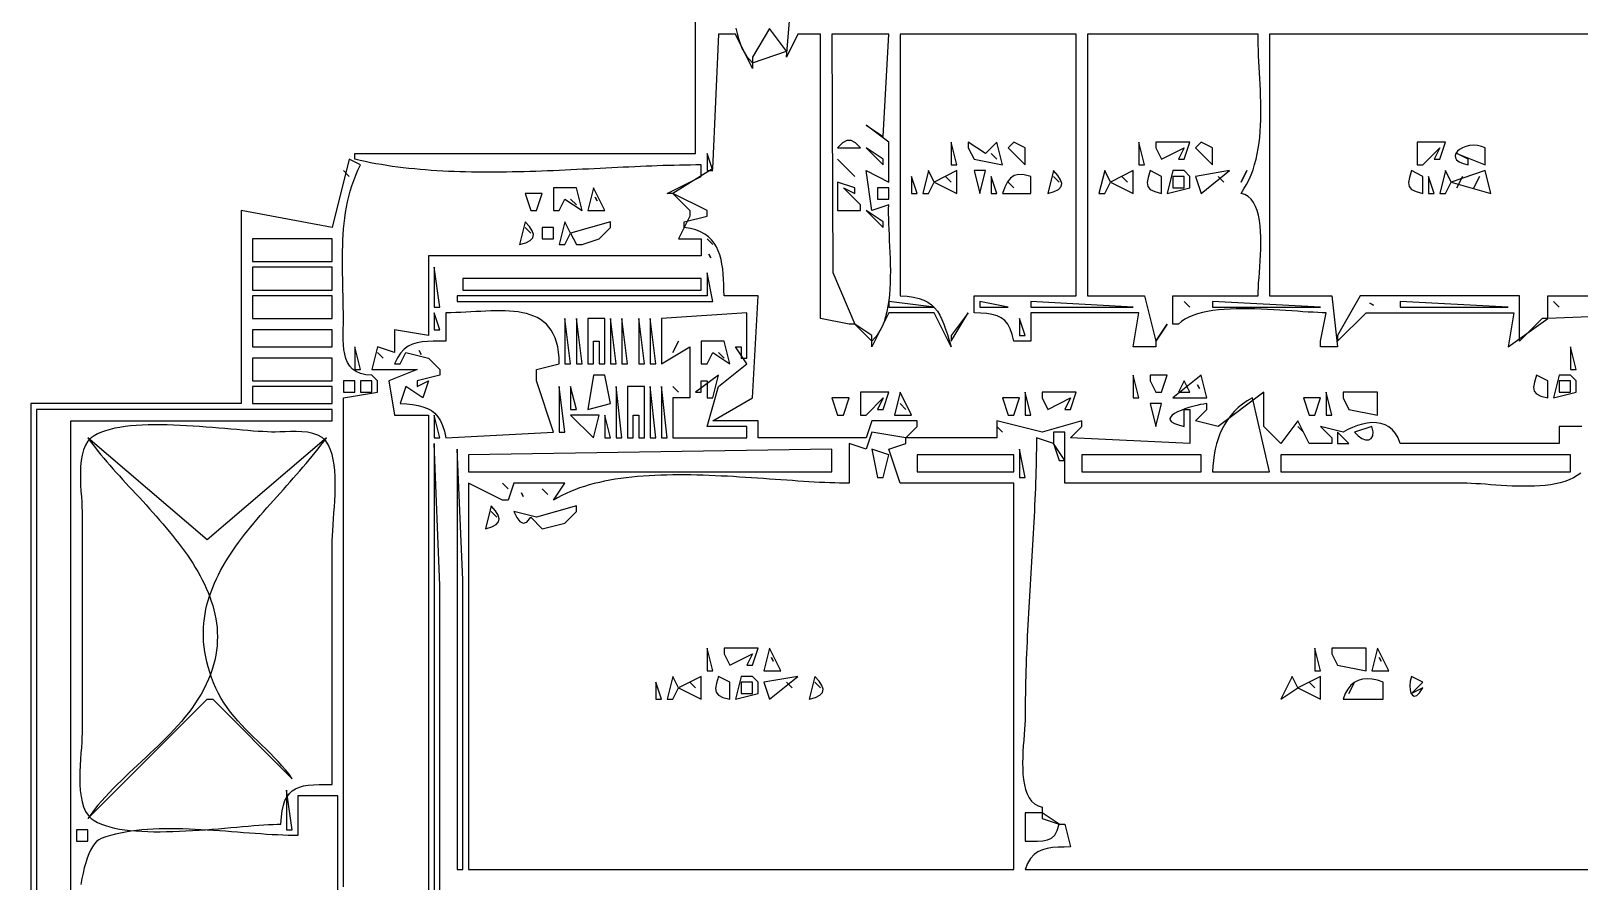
# Model space of a CAD drawing. Extents: x 0 to 1224, y 0 to 792.
# Drawn here: x 159 to 431.5, y 370 to 519.6 of the extents above; entities that cross this region are included whole.
import ezdxf

# ---------------------------------------------------------------- set-up
doc = ezdxf.new("R2010")
doc.units = 0
doc.layers.add('C7', color=7, linetype='CONTINUOUS')

msp = doc.modelspace()

# ---------------------------------------------------------------- linework, layer by layer
at = {"layer": 'C7'}
for points in [[(441, 519), (377, 519), (377, 473), (388, 473), (389, 464), (386, 464), (386, 465), (387, 470), (386.2943, 470.0092), (385.5259, 470.0351), (384.7001, 470.075), (383.8223, 470.1264), (382.8977, 470.1867), (381.9317, 470.2531), (380.9297, 470.3232), (379.8969, 470.3943), (378.8388, 470.4638), (377.7605, 470.529), (376.6676, 470.5874), (375.5652, 470.6363), (374.4588, 470.6732), (373.3536, 470.6954), (372.255, 470.7002), (371.1684, 470.6852), (370.099, 470.6476), (369.0522, 470.5849), (368.0333, 470.4944), (367.0477, 470.3736), (366.1007, 470.2198), (365.1976, 470.0304), (364.3437, 469.8027), (363.5445, 469.5343), (362.8051, 469.2224), (362.131, 468.8645), (361.5275, 468.4578), (361, 468), (360, 468), (360, 473), (375, 473), (375.0133, 473.6728), (375.0496, 474.43), (375.1032, 475.2612), (375.1687, 476.1556), (375.2404, 477.1026), (375.3127, 478.0918), (375.38, 479.1125), (375.4368, 480.154), (375.4775, 481.2059), (375.4965, 482.2575), (375.4882, 483.2983), (375.447, 484.3176), (375.3674, 485.3048), (375.2438, 486.2494), (375.0705, 487.1407), (374.8421, 487.9682), (374.5529, 488.7214), (374.1973, 489.3895), (373.7698, 489.962), (373.2648, 490.4283), (372.6767, 490.7778), (372, 491), (372.5203, 491.7763), (372.989, 492.5832), (373.4086, 493.4189), (373.7814, 494.2813), (374.1098, 495.1687), (374.3964, 496.079), (374.6434, 497.0105), (374.8534, 497.9611), (375.0288, 498.9291), (375.172, 499.9125), (375.2854, 500.9094), (375.3714, 501.9179), (375.4325, 502.9361), (375.4711, 503.9621), (375.4896, 504.9941), (375.4905, 506.03), (375.4762, 507.0681), (375.449, 508.1065), (375.4115, 509.1431), (375.3661, 510.1762), (375.3151, 511.2038), (375.2611, 512.224), (375.2064, 513.235), (375.1534, 514.2348), (375.1046, 515.2216), (375.0625, 516.1933), (375.0294, 517.1483), (375.0077, 518.0844), (375, 519), (345, 519), (345, 473), (355, 473), (357, 465), (357, 464), (353, 464), (354, 470), (335, 470), (335, 465), (332, 465), (331.7398, 466.1962), (331.3933, 467.1818), (330.9561, 467.9776), (330.4241, 468.6048), (329.7929, 469.0843), (329.0582, 469.437), (328.2159, 469.6839), (327.2616, 469.846), (326.191, 469.9444), (325, 470), (325, 473), (343, 473), (343, 519), (312, 519), (312, 473), (313.256, 472.9185), (314.3601, 472.7618), (315.3258, 472.5302), (316.1665, 472.2239), (316.8955, 471.8431), (317.5264, 471.3882), (318.0725, 470.8594), (318.5472, 470.2569), (318.964, 469.5811), (319.3363, 468.8321), (319.6775, 468.0103), (320.0011, 467.116), (320.3204, 466.1493), (320.6489, 465.1105), (321, 464), (318, 470), (310, 470), (307, 464), (307, 465), (307.5669, 465.5612), (308.0686, 466.193), (308.5089, 466.8901), (308.8913, 467.6474), (309.2195, 468.4596), (309.497, 469.3216), (309.7275, 470.2281), (309.9147, 471.1739), (310.0621, 472.1539), (310.1734, 473.1629), (310.2521, 474.1955), (310.3021, 475.2468), (310.3267, 476.3114), (310.3298, 477.3841), (310.3148, 478.4598), (310.2855, 479.5332), (310.2455, 480.5992), (310.1983, 481.6526), (310.1477, 482.688), (310.0971, 483.7005), (310.0504, 484.6847), (310.011, 485.6354), (309.9827, 486.5475), (309.969, 487.4158), (309.9735, 488.235), (310, 489), (307, 488), (306, 495), (310, 493), (310, 500), (306, 503), (309, 501), (310, 519), (300, 519), (300.147369, 477.104187), (304, 468), (303, 468), (298, 469), (298, 519), (294, 519), (292, 515), (294, 539)], [(283.0918, 520.0807), (283.2947, 519.1369), (283.5378, 518.235), (283.8238, 517.3803), (284.1557, 516.5782), (284.5364, 515.8339), (284.9687, 515.1525), (285.4556, 514.5395), (286, 514), (286, 513), (283, 519), (280, 519), (278.972229, 495.317902), (272, 491), (271, 491), (277, 494), (277, 496), (276.0514, 495.9972), (275.0968, 495.9892), (274.1365, 495.9762), (273.1706, 495.9586), (272.1994, 495.9366), (271.2231, 495.9105), (270.242, 495.8807), (269.2561, 495.8473), (268.2658, 495.8109), (267.2712, 495.7715), (266.2727, 495.7296), (265.2703, 495.6854), (264.2643, 495.6393), (263.2549, 495.5914), (262.2424, 495.5423), (261.227, 495.492), (260.2088, 495.441), (259.1881, 495.3896), (258.1652, 495.3379), (257.1401, 495.2864), (256.1132, 495.2354), (255.0847, 495.185), (254.0547, 495.1358), (253.0235, 495.0878), (251.9913, 495.0415), (250.9584, 494.9971), (249.9249, 494.955), (248.891, 494.9154), (247.8571, 494.8787), (246.8232, 494.8451), (245.7896, 494.8149), (244.7566, 494.7885), (243.7242, 494.7661), (242.6929, 494.7481), (241.6627, 494.7347), (240.6339, 494.7262), (239.6068, 494.723), (238.5814, 494.7253), (237.5581, 494.7335), (236.537, 494.7478), (235.5185, 494.7686), (234.5026, 494.7961), (233.4896, 494.8307), (232.4797, 494.8726), (231.4732, 494.9221), (230.4702, 494.9796), (229.4711, 495.0454), (228.4759, 495.1197), (227.4849, 495.2028), (226.4983, 495.2951), (225.5164, 495.3968), (224.5393, 495.5083), (223.5673, 495.6299), (222.6006, 495.7617), (221.6394, 495.9043), (220.6839, 496.0578), (219.7344, 496.2225), (218.791, 496.3988), (217.854, 496.5869), (216.9236, 496.7872), (216, 497), (216, 498), (276, 498), (276, 522)], [(289, 520), (286, 515), (286, 514), (292, 516), (289, 520)], [(301, 499), (305, 499), (304.1359, 499.8701), (303.3679, 500.3052), (302.632, 500.3052), (301.864, 499.8701), (301, 499)], [(306, 499), (309, 496), (309, 497), (306, 499)], [(321, 500), (321, 496), (322, 496), (321, 500)], [(324, 500), (324, 499), (325, 497), (330, 496), (329, 500), (327, 498), (324, 500)], [(332, 500), (331, 499), (334, 496), (334, 499), (332, 500)], [(354, 500), (354, 496), (355, 496), (354, 500)], [(357, 500), (357, 499), (358, 497), (362, 499), (361, 497), (362, 497), (363, 500), (357, 500)], [(365, 500), (364, 499), (367, 496), (367, 499), (365, 500)], [(403, 500), (403, 496), (404, 496), (407, 499), (406, 497), (407, 497), (408, 500), (403, 500)], [(412, 496), (412, 497), (410, 498), (415, 496), (415, 499), (414.3133, 499.2815), (413.605, 499.4332), (412.896, 499.4691), (412.2074, 499.4032), (411.5602, 499.2498), (410.9755, 499.0229), (410.4744, 498.7367), (410.0779, 498.4051), (409.807, 498.0423), (409.6829, 497.6624), (409.7265, 497.2795), (409.959, 496.9077), (410.4014, 496.5611), (411.0747, 496.2538), (412, 496)], [(215, 497), (212, 485), (196, 488), (196, 454), (159, 454), (159, 118)], [(214, 369), (214, 455), (220, 456), (220, 458), (219, 459), (217.9246, 459.0893), (217.0125, 459.3059), (216.2504, 459.6394), (215.6251, 460.0796), (215.1234, 460.616), (214.7321, 461.2383), (214.438, 461.9362), (214.2278, 462.6994), (214.0885, 463.5175), (214.0068, 464.3801), (213.9694, 465.277), (213.9633, 466.1977), (213.9751, 467.132), (213.9917, 468.0696), (214, 469), (213.9951, 469.9895), (213.9826, 470.9796), (213.9644, 471.9698), (213.9423, 472.96), (213.9181, 473.9499), (213.8936, 474.9391), (213.8706, 475.9275), (213.8511, 476.9148), (213.8369, 477.9006), (213.8297, 478.8847), (213.8314, 479.8669), (213.8438, 480.8468), (213.8689, 481.8243), (213.9083, 482.7989), (213.964, 483.7705), (214.0377, 484.7388), (214.1314, 485.7035), (214.2468, 486.6643), (214.3858, 487.6209), (214.5501, 488.5732), (214.7418, 489.5208), (214.9625, 490.4634), (215.2141, 491.4008), (215.4984, 492.3327), (215.8174, 493.2589), (216.1727, 494.179), (216.5663, 495.0928), (217, 496), (215, 497)], [(278, 498), (278, 495), (279, 495), (278, 498)], [(301, 497), (304, 494), (301, 497)], [(328, 498), (329, 497), (328, 498)], [(214, 495), (215, 494), (214, 495)], [(314, 494), (314, 491), (315, 491), (314, 494)], [(317, 495), (316, 491), (317, 491), (318, 493), (322, 491), (322, 495), (318, 493), (317, 495)], [(320, 494), (321, 493), (320, 494)], [(325, 495), (326, 491), (327, 495), (325, 495)], [(328, 494), (328, 491), (329, 491), (328, 494)], [(330, 491), (335, 491), (335, 492), (335, 494), (333.8312, 494.2929), (332.8658, 494.3337), (332.0725, 494.1293), (331.4204, 493.6868), (330.8783, 493.013), (330.4152, 492.1151), (330, 491)], [(339, 495), (338, 491), (339.116, 491.3169), (339.8842, 491.7126), (340.3185, 492.1907), (340.4332, 492.7548), (340.2422, 493.4086), (339.7598, 494.1558), (339, 495)], [(339, 494), (340, 493), (339, 494)], [(348, 495), (347, 491), (348, 491), (349, 493), (353, 491), (353, 495), (349, 493), (348, 495)], [(351, 494), (352, 493), (351, 494)], [(356, 495), (355.6535, 493.8097), (355.5052, 492.9006), (355.6105, 492.2187), (356.0245, 491.7105), (356.8026, 491.3221), (358, 491), (358, 492), (358, 494), (356, 495)], [(360, 495), (359, 491), (363, 492), (363, 494), (362, 495), (360, 495)], [(360, 494), (360, 492), (362, 492), (362, 494), (360, 494)], [(364, 494), (365, 491), (370, 495), (364, 494)], [(368, 494), (369, 493), (368, 494)], [(373, 495), (372, 493), (373, 495)], [(402, 495), (401.6535, 493.8097), (401.5052, 492.9006), (401.6105, 492.2187), (402.0245, 491.7105), (402.8026, 491.3221), (404, 491), (404, 492), (404, 494), (402, 495)], [(405, 494), (405, 491), (406, 491), (405, 494)], [(408, 495), (407, 491), (408, 491), (409, 493), (416, 491), (415, 495), (409, 493), (408, 495)], [(411, 494), (410, 492), (411, 494)], [(414, 494), (413, 492), (414, 494)], [(432, 450), (428, 450), (428, 447), (400, 447), (399.6406, 447.9703), (399.1873, 448.7751), (398.6498, 449.4239), (398.038, 449.9263), (397.3617, 450.2919), (396.6307, 450.5301), (395.8551, 450.6506), (395.0445, 450.6629), (394.2089, 450.5766), (393.358, 450.4012), (392.5019, 450.1462), (391.6502, 449.8214), (390.813, 449.4361), (390, 449), (386, 450), (388, 448), (388, 447), (384, 447), (382, 451), (379, 447), (376, 450), (376, 456), (368, 450), (364, 451), (366, 453), (366, 454), (365.4835, 453.9327), (364.8826, 453.8254), (364.2211, 453.6819), (363.5229, 453.506), (362.812, 453.3015), (362.1124, 453.0721), (361.4479, 452.8218), (360.8425, 452.5543), (360.32, 452.2733), (359.9045, 451.9828), (359.6199, 451.6865), (359.49, 451.3881), (359.5389, 451.0917), (359.7904, 450.8008), (360.2684, 450.5193), (360.997, 450.2511), (362, 450), (362, 453), (363, 453), (363, 447), (342, 448), (344, 450), (344, 451), (337, 449), (329, 451), (329, 448), (313, 448), (315, 450), (315, 451), (307, 451), (306, 448), (287, 448), (287, 451), (279, 451), (286, 455), (287, 473), (281, 473), (280.9786, 473.9776), (280.9506, 474.9403), (280.909, 475.8841), (280.8471, 476.8049), (280.7579, 477.6986), (280.6346, 478.5612), (280.4704, 479.3885), (280.2584, 480.1766), (279.9917, 480.9212), (279.6635, 481.6185), (279.2669, 482.2642), (278.7951, 482.8543), (278.2411, 483.3848), (277.5982, 483.8516), (276.8595, 484.2505), (276.0181, 484.5776), (275.0672, 484.8288), (274, 485), (274, 486), (278, 487), (278, 488), (272, 491), (275, 488), (275, 487), (273, 483), (277, 483), (277, 480), (229, 480), (229, 466), (223, 467), (223, 463), (220, 464), (219, 460), (227, 460), (222, 458), (223, 452), (229, 452), (229, 365)], [(246, 491), (247, 488), (248, 488), (249, 491), (246, 491)], [(251, 492), (251, 488), (252, 488), (253, 490), (256, 488), (255, 492), (251, 492)], [(258, 492), (257, 488), (260, 488), (258, 492)], [(301, 493), (301, 488), (305, 488), (305, 489), (302, 492), (304, 491), (304, 492), (301, 493)], [(308, 492), (308, 490), (310, 490), (310, 492), (308, 492)], [(331, 493), (332, 492), (331, 493)], [(254, 490), (255, 489), (254, 490)], [(258.333344, 490.333344), (258.666656, 489.666656), (258.333344, 490.333344)], [(306, 488), (309, 485), (309, 486), (306, 488)], [(246, 486), (245, 482), (246.116, 482.3169), (246.8841, 482.7126), (247.3185, 483.1907), (247.4331, 483.7548), (247.2422, 484.4086), (246.7598, 485.1558), (246, 486)], [(253, 486), (252, 482), (253, 482), (254, 484), (255, 482), (256, 482), (259, 483), (261, 485), (261, 486), (254, 484), (253, 486)], [(198, 483), (198, 479), (212, 479), (212, 483), (198, 483)], [(246, 485), (247, 484), (246, 485)], [(249, 485), (249, 483), (251, 483), (251, 485), (249, 485)], [(278, 483), (279, 482), (278, 483)], [(278.333344, 480.333344), (278.666656, 479.666656), (278.333344, 480.333344)], [(198, 478), (198, 474), (212, 474), (212, 478), (198, 478)], [(230, 478), (230, 471), (231, 471), (230, 478)], [(278, 477), (278, 473), (234, 473), (234, 472), (279, 472), (278, 477)], [(235, 476), (235, 474), (277, 474), (277, 476), (235, 476)], [(198, 473), (198, 469), (212, 469), (212, 473), (198, 473)], [(310, 472), (310, 471), (318, 471), (310, 472)], [(326, 472), (326, 471), (331, 471), (326, 472)], [(335, 472), (335, 471), (353, 471), (335, 472)], [(362, 472), (363, 471), (362, 472)], [(367, 472), (367, 471), (386, 471), (367, 472)], [(393, 473), (389, 466), (389, 465), (394, 470), (420, 470), (419, 464), (426, 469), (425, 469), (421, 465), (421, 473), (393, 473)], [(394.666656, 471.666656), (395.333344, 471.333344), (394.666656, 471.666656)], [(400, 472), (400, 471), (419, 471), (400, 472)], [(451, 470), (426, 469), (426, 473), (441, 473)], [(427, 472), (428, 471), (427, 472)], [(232, 470), (232, 465), (230.8765, 465), (229.8121, 464.9935), (228.8073, 464.9585), (227.8629, 464.8728), (226.9795, 464.7144), (226.1578, 464.4611), (225.3986, 464.091), (224.7025, 463.5819), (224.0702, 462.9117), (223.5025, 462.0585), (223, 461), (224, 461), (225, 463), (229, 462), (231, 460), (231, 459), (227, 458), (227, 457), (229, 458), (228, 455), (225, 457), (224, 454), (225.135, 453.9436), (226.1787, 453.8439), (227.133, 453.6898), (227.9997, 453.47), (228.7805, 453.1732), (229.4775, 452.7883), (230.0923, 452.3041), (230.627, 451.7093), (231.0832, 450.9927), (231.4629, 450.143), (231.7678, 449.1492), (232, 448), (251, 449), (248, 458), (248, 460), (252, 461), (251.9655, 462.0842), (251.8715, 463.0836), (251.7202, 464.0013), (251.5136, 464.8408), (251.2539, 465.6052), (250.9433, 466.2979), (250.5839, 466.9223), (250.1778, 467.4816), (249.7272, 467.9792), (249.2342, 468.4183), (248.7009, 468.8023), (248.1296, 469.1345), (247.5223, 469.4182), (246.8812, 469.6567), (246.2084, 469.8533), (245.5061, 470.0114), (244.7764, 470.1343), (244.0215, 470.2252), (243.2434, 470.2874), (242.4444, 470.3244), (241.6265, 470.3394), (240.792, 470.3357), (239.9429, 470.3166), (239.0814, 470.2855), (238.2096, 470.2456), (237.3298, 470.2003), (236.4439, 470.1529), (235.5542, 470.1067), (234.6628, 470.065), (233.7719, 470.031), (232.8836, 470.0083), (232, 470)], [(230, 470), (230, 467), (231, 467), (230, 470)], [(253, 469), (253, 461), (254, 461), (253, 469)], [(255, 469), (255, 461), (256, 461), (255, 469)], [(257, 469), (257, 461), (258, 461), (258, 465), (259, 465), (259, 461), (260, 461), (260, 469), (257, 469)], [(261, 469), (261, 461), (262, 461), (261, 469)], [(263, 469), (263, 461), (264, 461), (263, 469)], [(266, 469), (266, 461), (267, 461), (266, 469)], [(268, 469), (268, 461), (269, 461), (268, 469)], [(270, 469), (270, 461), (275, 464), (275, 455), (272, 455), (272, 448), (285, 448), (285, 450), (278, 450), (280, 457), (285, 461), (283, 464), (284, 464), (284, 462), (285, 462), (285, 470), (270, 469)], [(324, 470), (321, 466), (321, 465), (324, 470)], [(333, 469), (333, 466), (334, 466), (333, 469)], [(198, 467), (198, 464), (212, 464), (212, 467), (198, 467)], [(304, 468), (307, 465), (307, 466), (304, 468)], [(359, 468), (357, 465), (359, 468)], [(216, 464), (216, 460), (217, 460), (216, 464)], [(227.333328, 463.333344), (227.666672, 462.666656), (227.333328, 463.333344)], [(273, 465), (272, 463), (273, 465)], [(277, 465), (277, 461), (278, 461), (279, 463), (282, 461), (281, 465), (277, 465)], [(430, 464), (430, 460), (431, 460), (430, 464)], [(198, 462), (198, 458), (212, 458), (212, 462), (198, 462)], [(220, 463), (221, 462), (220, 463)], [(280, 463), (281, 462), (280, 463)], [(214, 458), (214, 456), (216, 456), (216, 458), (214, 458)], [(217, 458), (217, 456), (219, 456), (219, 458), (217, 458)], [(258, 459), (257, 453), (261, 454), (260, 459), (258, 459)], [(276, 456), (277, 456), (277, 458), (278, 458), (278, 455), (279, 455), (280, 459), (276, 456)], [(353, 459), (353, 455), (354, 455), (353, 459)], [(356, 459), (356, 458), (357, 456), (358, 456), (359, 459), (356, 459)], [(360, 455), (366, 455), (365, 459), (360, 455)], [(362, 458), (361, 456), (363, 456), (362, 458)], [(424, 459), (423.6535, 457.8097), (423.5052, 456.9005), (423.6105, 456.2187), (424.0245, 455.7105), (424.8026, 455.3221), (426, 455), (426, 456), (426, 458), (424, 459)], [(428, 459), (427, 455), (431, 456), (431, 458), (430, 459), (428, 459)], [(428, 458), (428, 456), (430, 456), (430, 458), (428, 458)], [(198, 457), (198, 454), (212, 454), (212, 457), (198, 457)], [(252, 457), (252, 449), (253, 449), (252, 457)], [(254, 457), (254, 453), (255, 453), (254, 457)], [(262, 457), (262, 448), (263, 448), (262, 457)], [(264, 457), (264, 448), (265, 448), (265, 452), (266, 452), (266, 448), (267, 448), (267, 457), (266, 457), (264, 457)], [(268, 457), (268, 448), (269, 448), (268, 457)], [(270, 457), (270, 448), (271, 448), (270, 457)], [(272, 457), (273, 456), (272, 457)], [(305, 456), (305, 452), (306, 452), (309, 455), (308, 453), (309, 453), (310, 456), (305, 456)], [(312, 456), (311, 452), (314, 452), (312, 456)], [(334, 456), (334, 452), (335, 452), (334, 456)], [(337, 456), (337, 455), (338, 453), (342, 455), (341, 453), (342, 453), (343, 456), (337, 456)], [(364.333344, 457.333344), (364.666656, 456.666656), (364.333344, 457.333344)], [(387, 456), (387, 452), (388, 452), (387, 456)], [(390, 456), (390, 455), (391, 453), (396, 452), (396, 453), (396, 456), (390, 456)], [(160, 453), (160, 207), (160, 144), (161.027786, 120.603394), (181, 119), (239, 119), (239, 126), (191, 126), (166, 125), (166, 451), (212, 451), (212, 453), (160, 453)], [(300, 455), (301, 452), (302, 452), (303, 455), (300, 455)], [(312, 454), (313, 453), (312, 454)], [(330, 455), (331, 452), (332, 452), (333, 455), (330, 455)], [(356, 454), (357, 450), (358, 454), (356, 454)], [(367, 442), (377, 442), (374, 455), (373.097, 454.4827), (372.2665, 453.9139), (371.5063, 453.2963), (370.8141, 452.6324), (370.1876, 451.9248), (369.6247, 451.1761), (369.1232, 450.3889), (368.6807, 449.5659), (368.2951, 448.7095), (367.9641, 447.8224), (367.6855, 446.9071), (367.457, 445.9664), (367.2764, 445.0027), (367.1416, 444.0187), (367.0502, 443.0169), (367, 442)], [(383, 455), (384, 452), (385, 452), (386, 455), (383, 455)], [(211.3966, 446.682), (210.8921, 447.448), (210.2434, 448.0375), (209.475, 448.4722), (208.6119, 448.774), (207.6789, 448.9647), (206.7007, 449.0662), (205.7021, 449.1003), (204.7079, 449.0889), (203.743, 449.0538), (202.8321, 449.0169), (202, 449), (201.3368, 449.0089), (200.6132, 449.034), (199.8331, 449.0735), (199.0007, 449.1257), (198.1199, 449.1889), (197.1947, 449.2613), (196.2291, 449.3411), (195.2273, 449.4267), (194.1931, 449.5162), (193.1307, 449.6081), (192.044, 449.7004), (190.9371, 449.7916), (189.814, 449.8797), (188.6786, 449.9632), (187.5351, 450.0403), (186.3875, 450.1092), (185.2397, 450.1682), (184.0958, 450.2155), (182.9598, 450.2495), (181.8357, 450.2684), (180.7276, 450.2704), (179.6395, 450.2538), (178.5753, 450.2169), (177.5392, 450.1579), (176.5351, 450.0751), (175.567, 449.9668), (174.6391, 449.8312), (173.7552, 449.6666), (172.9195, 449.4712), (172.1359, 449.2433), (171.4084, 448.9812), (170.7411, 448.6831), (170.1381, 448.3474), (169.6033, 447.9722), (169.034, 447.3979), (168.5843, 446.6908), (168.2415, 445.8707), (167.9935, 444.9571), (167.8277, 443.9697), (167.732, 442.9281), (167.6938, 441.8519), (167.7008, 440.7608), (167.7407, 439.6744), (167.801, 438.6123), (167.8695, 437.5942), (167.9337, 436.6397), (167.9813, 435.7684), (168, 435), (168, 396), (167.9828, 395.2611), (167.9375, 394.4177), (167.8734, 393.4867), (167.8001, 392.4848), (167.7267, 391.4287), (167.6627, 390.3352), (167.6175, 389.221), (167.6005, 388.1029), (167.621, 386.9977), (167.6884, 385.922), (167.8121, 384.8927), (168.0015, 383.9265), (168.2659, 383.0401), (168.6148, 382.2503), (169.0574, 381.5739), (169.6033, 381.0277), (170.1362, 380.6527), (170.7359, 380.3162), (171.3983, 380.0164), (172.1198, 379.7519), (172.8966, 379.5208), (173.7248, 379.3215), (174.6006, 379.1524), (175.5202, 379.012), (176.4798, 378.8984), (177.4756, 378.8101), (178.5038, 378.7454), (179.5606, 378.7026), (180.6421, 378.6802), (181.7447, 378.6765), (182.8644, 378.6899), (183.9974, 378.7186), (185.14, 378.7611), (186.2884, 378.8156), (187.4386, 378.8806), (188.5871, 378.9545), (189.7298, 379.0355), (190.863, 379.122), (191.983, 379.2124), (193.0859, 379.305), (194.1678, 379.3982), (195.225, 379.4903), (196.2538, 379.5797), (197.2501, 379.6648), (198.2104, 379.7438), (199.1307, 379.8152), (200.0073, 379.8773), (200.8363, 379.9285), (201.614, 379.9671), (202.3364, 379.9915), (203, 380)], [(230, 452), (230, 448), (231, 448), (230, 452)], [(254, 452), (258, 448), (259, 452), (254, 452)], [(260, 452), (260, 448), (261, 448), (260, 452)], [(329, 450), (330, 449), (329, 450)], [(382, 450), (383, 449), (382, 450)], [(395, 450), (392, 449), (392.6041, 448.3286), (393.2548, 447.8746), (393.8961, 447.6431), (394.472, 447.6391), (394.9263, 447.8677), (395.2031, 448.334), (395.2463, 449.0431), (395, 450)], [(169, 448), (169.4289, 447.4035), (169.8764, 446.8045), (170.3415, 446.2028), (170.823, 445.5985), (171.3197, 444.9915), (171.8307, 444.3816), (172.3549, 443.7689), (172.8911, 443.1532), (173.4382, 442.5346), (173.9952, 441.9128), (174.5609, 441.288), (175.1344, 440.6599), (175.7143, 440.0286), (176.2998, 439.394), (176.8897, 438.756), (177.4828, 438.1145), (178.0782, 437.4695), (178.6746, 436.821), (179.2711, 436.1687), (179.8665, 435.5128), (180.4597, 434.8531), (181.0496, 434.1896), (181.6352, 433.5222), (182.2153, 432.8508), (182.7889, 432.1753), (183.3549, 431.4958), (183.9121, 430.8121), (184.4595, 430.1242), (184.9959, 429.432), (185.5204, 428.7354), (186.0317, 428.0344), (186.5289, 427.3289), (187.0107, 426.6189), (187.4762, 425.9043), (187.9241, 425.185), (188.3535, 424.4609), (188.7633, 423.732), (189.1522, 422.9983), (189.5194, 422.2596), (189.8635, 421.516), (190.1837, 420.7672), (190.4787, 420.0134), (190.7474, 419.2543), (190.9889, 418.49), (191.2019, 417.7204), (191.3854, 416.9453), (191.5384, 416.1649), (191.6596, 415.3789), (191.748, 414.5873), (191.8026, 413.7901), (191.8222, 412.9871), (191.8057, 412.1784), (191.752, 411.3639), (191.6601, 410.5434), (191.5289, 409.717), (191.3572, 408.8845), (191.144, 408.046), (190.8881, 407.2013), (190.5885, 406.3503), (190.2441, 405.4931), (189.8538, 404.6295), (189.4165, 403.7595), (188.9311, 402.883), (188.3966, 402), (187.8615, 401.1831), (187.3007, 400.3845), (186.7161, 399.6028), (186.1094, 398.8368), (185.4824, 398.085), (184.8368, 397.3464), (184.1746, 396.6195), (183.4975, 395.903), (182.8072, 395.1958), (182.1056, 394.4965), (181.3944, 393.8038), (180.6755, 393.1164), (179.9506, 392.4331), (179.2215, 391.7525), (178.49, 391.0734), (177.7579, 390.3945), (177.027, 389.7145), (176.2991, 389.0321), (175.5759, 388.346), (174.8593, 387.655), (174.151, 386.9577), (173.4529, 386.2529), (172.7667, 385.5392), (172.0941, 384.8155), (171.4371, 384.0803), (170.7974, 383.3325), (170.1768, 382.5706), (169.577, 381.7936), (169, 381), (190, 402), (191, 402), (205, 388), (204.4223, 388.7833), (203.8096, 389.5488), (203.1667, 390.2988), (202.4979, 391.0356), (201.808, 391.7618), (201.1014, 392.4796), (200.3828, 393.1915), (199.6568, 393.8999), (198.9278, 394.6072), (198.2006, 395.3158), (197.4796, 396.028), (196.7694, 396.7464), (196.0747, 397.4732), (195.3999, 398.2109), (194.7498, 398.9619), (194.1287, 399.7285), (193.5414, 400.5133), (192.9924, 401.3185), (192.4863, 402.1466), (192.0277, 403), (191.5698, 403.9563), (191.158, 404.9009), (190.7912, 405.834), (190.4682, 406.7557), (190.1882, 407.6664), (189.95, 408.5662), (189.7526, 409.4554), (189.595, 410.3342), (189.4762, 411.2028), (189.3951, 412.0614), (189.3506, 412.9104), (189.3418, 413.7499), (189.3676, 414.5801), (189.427, 415.4012), (189.5189, 416.2136), (189.6423, 417.0174), (189.7961, 417.8128), (189.9794, 418.6001), (190.1911, 419.3795), (190.4301, 420.1513), (190.6954, 420.9156), (190.9861, 421.6727), (191.3009, 422.4228), (191.639, 423.1661), (191.9993, 423.903), (192.3807, 424.6335), (192.7822, 425.3579), (193.2027, 426.0765), (193.6413, 426.7895), (194.0969, 427.4971), (194.5685, 428.1995), (195.055, 428.897), (195.5554, 429.5898), (196.0686, 430.278), (196.5936, 430.9621), (197.1295, 431.6421), (197.675, 432.3183), (198.2293, 432.991), (198.7913, 433.6603), (199.3599, 434.3265), (199.9341, 434.9898), (200.5129, 435.6504), (201.0952, 436.3086), (201.68, 436.9646), (202.2662, 437.6186), (202.8529, 438.2709), (203.439, 438.9217), (204.0234, 439.5711), (204.6052, 440.2195), (205.1832, 440.8671), (205.7565, 441.514), (206.324, 442.1606), (206.8846, 442.807), (207.4374, 443.4535), (207.9814, 444.1003), (208.5153, 444.7476), (209.0383, 445.3956), (209.5493, 446.0447), (210.0473, 446.6949), (210.5312, 447.3466), (211, 448), (190, 430.055573), (169, 448)], [(230, 447), (230, 366), (294, 366), (294, 367), (231, 367), (231, 422), (230, 447)], [(307, 449), (306, 446), (303, 447), (303, 440), (302.1852, 440.0048), (301.3494, 440.0189), (300.4935, 440.0415), (299.6183, 440.0721), (298.7248, 440.1098), (297.8137, 440.1542), (296.8862, 440.2045), (295.9429, 440.26), (294.9848, 440.3201), (294.0128, 440.3842), (293.0278, 440.4514), (292.0307, 440.5213), (291.0224, 440.5931), (290.0037, 440.6662), (288.9755, 440.7399), (287.9388, 440.8135), (286.8944, 440.8864), (285.8433, 440.9578), (284.7862, 441.0273), (283.7242, 441.094), (282.658, 441.1573), (281.5886, 441.2166), (280.5169, 441.2711), (279.4438, 441.3203), (278.3701, 441.3634), (277.2968, 441.3998), (276.2247, 441.4289), (275.1547, 441.4499), (274.0877, 441.4622), (273.0247, 441.4652), (271.9664, 441.4581), (270.9139, 441.4403), (269.8679, 441.4112), (268.8294, 441.3701), (267.7993, 441.3162), (266.7784, 441.2491), (265.7676, 441.1679), (264.7679, 441.072), (263.7801, 440.9608), (262.8051, 440.8336), (261.8439, 440.6897), (260.8972, 440.5285), (259.966, 440.3492), (259.0512, 440.1514), (258.1537, 439.9342), (257.2743, 439.697), (256.414, 439.4391), (255.5736, 439.1599), (254.754, 438.8588), (253.9562, 438.5349), (253.181, 438.1878), (252.4293, 437.8167), (251.702, 437.421), (251, 437), (253, 440), (244, 440), (243, 437), (242, 437), (236, 440), (236, 372), (332, 372), (332, 440), (312, 440), (310, 446), (313, 447), (313, 448), (307, 449)], [(339, 449), (339, 447), (336, 448), (335.9935, 447.0208), (335.9827, 446.0401), (335.9675, 445.0578), (335.9483, 444.0741), (335.9251, 443.0889), (335.8983, 442.1022), (335.868, 441.1143), (335.8344, 440.125), (335.7976, 439.1344), (335.758, 438.1426), (335.7156, 437.1497), (335.6707, 436.1556), (335.6235, 435.1604), (335.5741, 434.1642), (335.5227, 433.167), (335.4696, 432.1689), (335.415, 431.1699), (335.3589, 430.17), (335.3017, 429.1693), (335.2435, 428.1678), (335.1846, 427.1656), (335.125, 426.1628), (335.065, 425.1593), (335.0049, 424.1552), (334.9447, 423.1506), (334.8847, 422.1456), (334.825, 421.14), (334.766, 420.1341), (334.7077, 419.1279), (334.6503, 418.1213), (334.5941, 417.1145), (334.5393, 416.1074), (334.4859, 415.1002), (334.4344, 414.0929), (334.3847, 413.0855), (334.3372, 412.0781), (334.2919, 411.0707), (334.2492, 410.0634), (334.2092, 409.0561), (334.172, 408.0491), (334.138, 407.0422), (334.1072, 406.0356), (334.0799, 405.0292), (334.0563, 404.0232), (334.0365, 403.0176), (334.0208, 402.0124), (334.0094, 401.0077), (334.0023, 400.0036), (334, 399), (333.985, 398.2981), (333.9449, 397.5161), (333.8868, 396.6654), (333.8176, 395.7579), (333.7446, 394.805), (333.6748, 393.8185), (333.6152, 392.81), (333.573, 391.7912), (333.5553, 390.7737), (333.569, 389.7692), (333.6214, 388.7892), (333.7195, 387.8456), (333.8704, 386.9498), (334.0812, 386.1137), (334.3589, 385.3487), (334.7107, 384.6666), (335.1436, 384.079), (335.6647, 383.5976), (336.2811, 383.2341), (337, 383), (337, 382), (334, 382), (334, 377), (335.1449, 376.9932), (336.1824, 376.9959), (337.1098, 377.0579), (337.9243, 377.2289), (338.6233, 377.5589), (339.204, 378.0975), (339.6638, 378.8946), (340, 380), (341, 380), (342, 376), (340.8561, 375.9858), (339.786, 375.9544), (338.7906, 375.88), (337.8709, 375.737), (337.028, 375.4997), (336.2629, 375.1424), (335.5765, 374.6394), (334.9699, 373.9651), (334.444, 373.0939), (334, 372), (448, 372)], [(431.8258, 441.7795), (431.197, 441.3321), (430.5141, 440.9423), (429.7817, 440.6067), (429.0044, 440.3218), (428.1865, 440.0843), (427.3328, 439.8906), (426.4477, 439.7373), (425.5358, 439.6211), (424.6016, 439.5384), (423.6496, 439.486), (422.6844, 439.4602), (421.7106, 439.4578), (420.7326, 439.4753), (419.755, 439.5092), (418.7823, 439.5562), (417.8192, 439.6128), (416.87, 439.6755), (415.9395, 439.741), (415.032, 439.8059), (414.1521, 439.8666), (413.3045, 439.9198), (412.4935, 439.962), (411.7238, 439.9899), (411, 440), (341, 440), (341, 449), (339, 449)], [(339, 447), (340, 444), (341, 444), (339, 447)], [(389, 449), (389, 447), (391, 447), (389, 449)], [(203, 380), (203.0764, 381.2714), (203.2198, 382.3807), (203.4321, 383.3387), (203.715, 384.1564), (204.0703, 384.8445), (204.4998, 385.4141), (205.0053, 385.876), (205.5885, 386.241), (206.2514, 386.5201), (206.9956, 386.7242), (207.823, 386.8641), (208.7353, 386.9507), (209.7344, 386.995), (210.822, 387.0078), (212, 387), (212, 429), (212.0138, 429.8472), (212.0516, 430.7502), (212.1079, 431.7015), (212.177, 432.6936), (212.2535, 433.719), (212.3318, 434.7702), (212.4064, 435.8399), (212.4718, 436.9204), (212.5223, 438.0044), (212.5525, 439.0843), (212.5567, 440.1528), (212.5296, 441.2022), (212.4655, 442.2253), (212.3589, 443.2144), (212.2042, 444.162), (211.996, 445.0609), (211.7286, 445.9034), (211.3966, 446.6821)], [(234, 446), (234, 372), (235, 372), (235, 423), (234, 446)], [(236, 445), (236, 442), (300, 442), (300, 446), (236, 445)], [(307, 446), (308, 441), (309, 441), (310, 445), (307, 446)], [(315, 445), (315, 442), (332, 442), (332, 445), (315, 445)], [(333, 446), (333, 441), (334, 441), (333, 446)], [(344, 445), (344, 442), (365, 442), (365, 445), (344, 445)], [(379, 445), (379, 442), (430, 442), (430, 445), (379, 445)], [(242, 440), (243, 439), (242, 440)], [(249, 439), (250, 438), (249, 439)], [(240, 436), (239, 432), (240.116, 432.3169), (240.8841, 432.7126), (241.3185, 433.1907), (241.4331, 433.7548), (241.2422, 434.4086), (240.7598, 435.1558), (240, 436)], [(244, 435), (244.5404, 433.9631), (245.0725, 433.2437), (245.6345, 432.9428), (246.2643, 433.1613), (247, 434), (249, 432), (253, 433), (255, 435), (255, 436), (248, 434), (244, 435)], [(245.333328, 438.333344), (245.666672, 437.666656), (245.333328, 438.333344)], [(240, 435), (241, 434), (240, 435)], [(278, 411), (278, 407), (279, 407), (278, 411)], [(281, 411), (281, 410), (282, 408), (286, 410), (285, 408), (286, 408), (287, 411), (281, 411)], [(289, 411), (288, 407), (291, 407), (289, 411)], [(289.333344, 409.333344), (289.666656, 408.666656), (289.333344, 409.333344)], [(385, 411), (385, 407), (386, 407), (385, 411)], [(388, 411), (388, 410), (389, 408), (394, 407), (394, 410), (394, 411), (388, 411)], [(396, 411), (395, 407), (398, 407), (396, 411)], [(396.333344, 409.333344), (396.666656, 408.666656), (396.333344, 409.333344)], [(269, 405), (269, 402), (270, 402), (269, 405)], [(272, 406), (271, 402), (272, 402), (273, 404), (277, 402), (277, 406), (273, 404), (272, 406)], [(275, 405), (276, 404), (275, 405)], [(280, 406), (279.6535, 404.8097), (279.5052, 403.9005), (279.6105, 403.2187), (280.0245, 402.7105), (280.8026, 402.3221), (282, 402), (282, 403), (282, 405), (280, 406)], [(284, 406), (283, 402), (287, 403), (287, 405), (286, 406), (284, 406)], [(284, 405), (284, 403), (286, 403), (286, 405), (284, 405)], [(288, 405), (289, 402), (294, 406), (288, 405)], [(292, 405), (293, 404), (292, 405)], [(297, 406), (296, 402), (297.116, 402.3169), (297.8842, 402.7126), (298.3185, 403.1907), (298.4332, 403.7548), (298.2422, 404.4086), (297.7598, 405.1558), (297, 406)], [(297, 405), (298, 404), (297, 405)], [(381, 406), (379, 402), (382, 404), (386, 402), (386, 406), (382, 404), (381, 406)], [(384, 405), (385, 404), (384, 405)], [(390, 402), (397, 402), (397, 403), (397, 405), (396.0238, 405.3237), (395.0921, 405.5196), (394.2112, 405.5836), (393.3874, 405.5118), (392.6272, 405.3), (391.9367, 404.9442), (391.3225, 404.4403), (390.7907, 403.7844), (390.3477, 402.9723), (390, 402)], [(392, 405), (391, 403), (392, 405)], [(402, 406), (401.8004, 405.1668), (401.7247, 404.3683), (401.765, 403.6552), (401.9133, 403.0779), (402.1618, 402.6871), (402.5026, 402.5333), (402.9278, 402.6672), (403.4295, 403.1392), (404, 404), (402, 403), (404, 405), (402, 406)], [(206, 385), (206, 378), (205.1383, 378.007), (204.2509, 378.0274), (203.3393, 378.0597), (202.4052, 378.1027), (201.4503, 378.1549), (200.4762, 378.2152), (199.4846, 378.2821), (198.4771, 378.3544), (197.4554, 378.4306), (196.4212, 378.5096), (195.3761, 378.5899), (194.3218, 378.6703), (193.2599, 378.7494), (192.1922, 378.8258), (191.1201, 378.8984), (190.0455, 378.9657), (188.97, 379.0264), (187.8952, 379.0793), (186.8228, 379.1229), (185.7545, 379.1559), (184.6918, 379.1771), (183.6366, 379.1851), (182.5903, 379.1786), (181.5548, 379.1562), (180.5316, 379.1167), (179.5224, 379.0587), (178.5289, 378.9809), (177.5527, 378.8819), (176.5955, 378.7605), (175.659, 378.6152), (174.7448, 378.4449), (173.8545, 378.2482), (172.9898, 378.0236), (172.1525, 377.77), (171.3441, 377.4861), (170.934, 377.2739), (170.5448, 376.9589), (170.1762, 376.5465), (169.8281, 376.0424), (169.5005, 375.4523), (169.1931, 374.7817), (168.9058, 374.0363), (168.6386, 373.2217), (168.3913, 372.3434), (168.1637, 371.4072), (167.9557, 370.4186), (167.7673, 369.3833)], [(204, 386), (204, 379), (205, 379), (204, 386)], [(213, 368), (213, 385), (206, 385)], [(337, 382), (337, 381), (340, 380), (337, 382)], [(167, 379), (167, 377), (169, 377), (169, 379), (167, 379)]]:
    msp.add_lwpolyline(points, dxfattribs=at)

doc.saveas('drawing.dxf')
